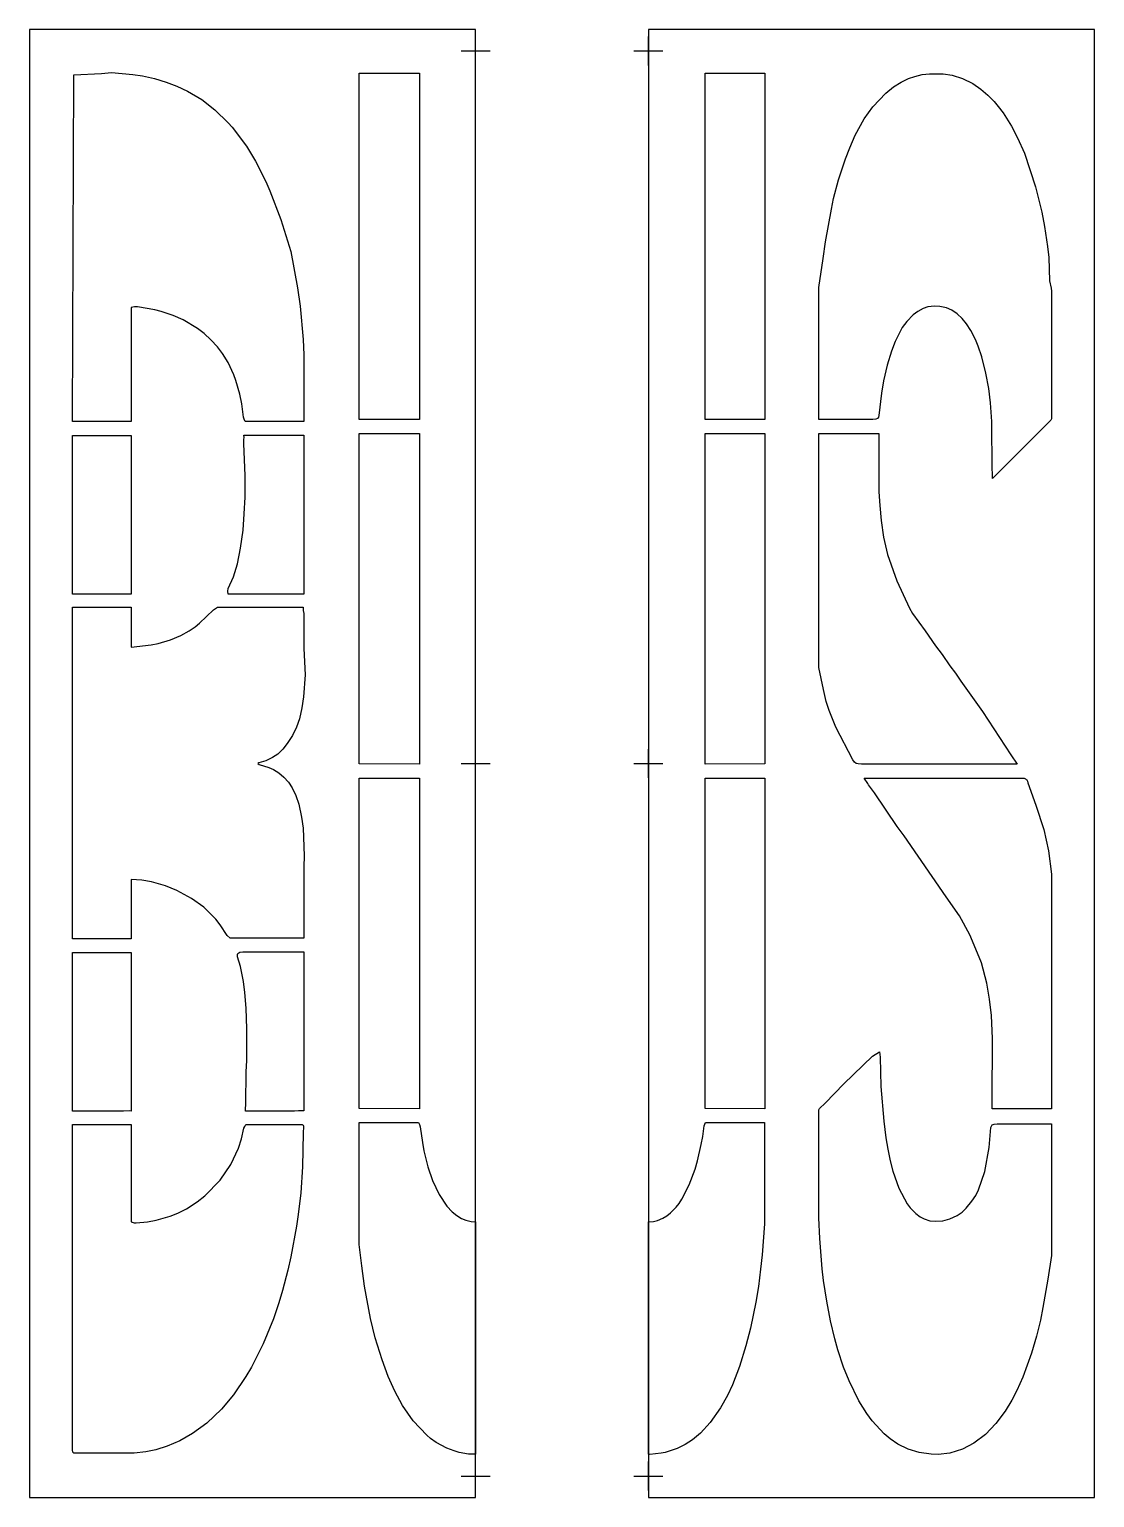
# Model space of a CAD drawing. Header units: inches. Extents: x 0 to 74, y 0 to 102.
import ezdxf

# ---------------------------------------------------------------- set-up
doc = ezdxf.new("R2010")
doc.units = ezdxf.units.IN
doc.header["$MEASUREMENT"] = 0
doc.layers.add('CUT', color=1, linetype='Continuous')
doc.layers.add('REG', color=5, linetype='Continuous')

msp = doc.modelspace()

# ---------------------------------------------------------------- linework, layer by layer
at = {"layer": 'CUT'}
for points in [[(8.69, 98.59), (9.5, 98.33), (10.24, 98.06), (10.99, 97.71), (11.97, 97.12), (12.88, 96.41), (13.82, 95.5), (14.08, 95.2), (15.08, 93.89), (15.71, 92.85), (16.43, 91.42), (16.71, 90.79), (17.47, 88.8), (18.16, 86.57), (18.62, 84.04), (18.8, 82.78), (19.01, 80.46), (19.06, 79.4), (19.06, 74.76), (15, 74.76), (14.93, 74.91), (14.88, 75.05), (14.75, 75.99), (14.62, 76.66), (14.34, 77.61), (14.2, 78.01), (13.81, 78.85), (13.41, 79.49), (13.07, 79.94), (12.6, 80.44), (12.14, 80.87), (11.67, 81.23), (10.68, 81.81), (10, 82.12), (9.15, 82.4), (8.71, 82.52), (7.51, 82.73), (7.3, 82.73), (7.08, 82.67), (7.08, 74.77), (3, 74.76), (3.09, 98.85), (5, 98.94), (5.71, 99), (7.19, 98.87), (7.86, 98.77)], [(22.92, 74.9), (22.92, 98.95), (27.09, 98.95), (27.09, 74.9), (23.38, 74.89), (23.22, 74.9)], [(50.95, 98.95), (51.08, 98.96), (51.08, 74.9), (47.39, 74.89), (47.32, 74.9), (47.08, 74.9), (46.95, 74.9), (46.95, 98.95), (47.08, 98.95), (47.38, 98.95), (47.4, 98.95), (50.37, 98.96)], [(55.87, 90.24), (56.21, 91.54), (56.69, 93.01), (56.99, 93.77), (57.37, 94.65), (58, 95.78), (58.59, 96.61), (59.49, 97.57), (60.02, 98.01), (60.55, 98.33), (61.07, 98.59), (61.51, 98.73), (62.01, 98.86), (62.52, 98.92), (63.47, 98.91), (64.11, 98.81), (64.83, 98.59), (65.53, 98.24), (66.1, 97.84), (66.57, 97.44), (67.01, 97), (67.31, 96.65), (67.64, 96.2), (68.23, 95.28), (68.65, 94.46), (69.13, 93.39), (69.9, 91.07), (70.33, 89.3), (70.52, 88.31), (70.73, 86.92), (70.81, 86.15), (70.87, 84.54), (70.98, 84.03), (71, 83.81), (71, 75.44), (71, 74.95), (70.98, 74.9), (70.96, 74.85), (70.73, 74.63), (66.91, 70.8), (66.9, 71.24), (66.88, 71.38), (66.87, 74.77), (66.77, 76.05), (66.64, 77.06), (66.45, 78.11), (66.16, 79.25), (65.9, 79.99), (65.72, 80.45), (65.41, 81.07), (65.11, 81.54), (64.79, 81.92), (64.46, 82.23), (64.08, 82.49), (63.72, 82.65), (63.24, 82.75), (62.87, 82.78), (62.42, 82.72), (62.08, 82.62), (61.71, 82.41), (61.4, 82.17), (60.95, 81.7), (60.64, 81.28), (60.14, 80.31), (59.89, 79.64), (59.59, 78.67), (59.34, 77.58), (59.2, 76.72), (59.02, 75.18), (58.98, 75.05), (58.92, 74.97), (58.8, 74.91), (58.59, 74.9), (54.85, 74.9), (54.85, 84.07), (55.14, 86.09), (55.3, 87.25), (55.71, 89.5)], [(7.08, 73.79), (7.08, 62.77), (3, 62.77), (3, 73.79), (3.13, 73.79), (3.35, 73.79), (3.41, 73.79)], [(14.17, 63.96), (14.45, 64.87), (14.67, 65.95), (14.85, 67.21), (14.93, 68.34), (14.98, 69.51), (14.98, 70.99), (14.89, 73.23), (14.9, 73.51), (14.91, 73.65), (14.9, 73.8), (19.06, 73.8), (19.06, 62.77), (13.82, 62.77), (13.79, 62.97), (13.82, 63.15)], [(27.09, 73.92), (27.09, 50.96), (22.92, 50.97), (22.92, 73.92), (26.68, 73.93), (26.73, 73.92), (26.96, 73.92)], [(51.08, 73.92), (51.08, 50.97), (46.95, 50.96), (46.95, 73.92), (47.08, 73.92), (47.29, 73.92), (47.35, 73.93)], [(59.02, 69.88), (59.07, 68.92), (59.17, 67.88), (59.33, 66.73), (59.62, 65.53), (60.26, 63.69), (61.15, 61.78), (61.35, 61.41), (62.23, 60.21), (62.94, 59.18), (63.4, 58.58), (63.93, 57.79), (64.33, 57.27), (64.7, 56.72), (66.22, 54.61), (68.19, 51.6), (68.61, 50.96), (57.8, 50.96), (57.57, 50.97), (57.43, 51.01), (57.31, 51.1), (57.21, 51.25), (56.03, 53.53), (55.55, 54.69), (55.35, 55.31), (55.16, 56.14), (54.85, 57.66), (54.85, 73.93), (59.01, 73.93), (59, 73.77), (59.01, 73.66), (59.02, 73.47)], [(8.95, 59.34), (9.8, 59.59), (10.52, 59.9), (11.1, 60.21), (11.51, 60.49), (11.83, 60.76), (12.78, 61.67), (12.94, 61.77), (13.08, 61.85), (19.03, 61.85), (19.03, 61.62), (19.06, 61.43), (19.06, 58.99), (19.15, 57.15), (19.05, 55.63), (18.93, 54.87), (18.76, 54.11), (18.56, 53.52), (18.29, 52.95), (17.91, 52.38), (17.61, 51.99), (17.25, 51.65), (16.9, 51.42), (16.42, 51.18), (15.95, 51.04), (15.87, 50.99), (15.97, 50.93), (16.64, 50.72), (16.97, 50.58), (17.33, 50.35), (17.68, 50.05), (17.99, 49.71), (18.25, 49.3), (18.51, 48.77), (18.71, 48.18), (18.91, 47.27), (19.01, 46.51), (19.1, 44.59), (19.06, 43.82), (19.06, 38.86), (13.96, 38.86), (13.75, 39.06), (13.26, 39.8), (12.96, 40.18), (12.66, 40.49), (12.11, 41.01), (11.26, 41.63), (10.25, 42.18), (9.46, 42.49), (8.48, 42.77), (7.82, 42.89), (7.08, 42.93), (7.08, 38.83), (3, 38.83), (3, 38.95), (3, 61.85), (7.08, 61.85), (7.08, 59.08), (8.46, 59.24)], [(27.09, 49.99), (27.09, 27.02), (22.92, 27.03), (22.92, 49.99), (26.65, 49.99), (26.72, 49.98), (26.96, 49.98)], [(51.08, 49.99), (51.08, 27.02), (46.95, 27.04), (46.95, 49.99), (50.66, 49.99), (50.72, 49.98), (50.95, 49.98)], [(69.2, 49.93), (69.24, 49.9), (69.28, 49.86), (69.32, 49.81), (69.34, 49.77), (69.37, 49.66), (69.91, 48.11), (70.46, 46.42), (70.79, 44.93), (71, 43.31), (71, 27.02), (66.88, 27.02), (66.89, 27.2), (66.89, 27.29), (66.88, 27.51), (66.91, 31.89), (66.83, 33.49), (66.7, 34.62), (66.51, 35.73), (66.13, 37.15), (65.99, 37.55), (65.33, 39.09), (64.62, 40.42), (63.69, 41.74), (60.78, 45.97), (60.29, 46.63), (58.7, 48.97), (58.29, 49.52), (58.24, 49.62), (57.98, 49.99), (68.99, 49.99), (69.04, 49.99), (69.1, 49.97), (69.15, 49.95)], [(7.08, 37.86), (7.08, 26.85), (6.94, 26.86), (6.55, 26.84), (3, 26.85), (3, 37.86), (3.13, 37.86), (3.35, 37.86), (3.41, 37.87), (6.64, 37.87)], [(15.06, 34), (14.97, 35.08), (14.88, 35.85), (14.67, 36.9), (14.46, 37.58), (14.45, 37.72), (14.48, 37.81), (14.61, 37.89), (14.82, 37.91), (19.06, 37.91), (19.06, 26.86), (18.85, 26.87), (18.7, 26.86), (18.41, 26.85), (15.02, 26.84), (15.02, 26.97), (15.03, 27.35), (15.06, 29.59), (15.11, 30.36), (15.11, 32.57)], [(58.56, 30.66), (59.05, 30.96), (59.08, 30.78), (59.11, 30.61), (59.15, 28.57), (59.35, 26.15), (59.49, 25), (59.63, 24.2), (59.79, 23.4), (59.98, 22.67), (60.39, 21.49), (60.97, 20.42), (61.19, 20.13), (61.58, 19.73), (61.87, 19.51), (62.15, 19.36), (62.56, 19.23), (62.98, 19.2), (63.46, 19.24), (63.93, 19.36), (64.44, 19.6), (64.79, 19.83), (65.08, 20.1), (65.47, 20.59), (65.74, 21), (65.93, 21.39), (66.37, 22.66), (66.67, 24.33), (66.8, 25.71), (66.83, 25.81), (66.89, 25.89), (67.02, 25.94), (67.23, 25.96), (71, 25.96), (71, 16.82), (70.74, 15.18), (70.41, 13.21), (70.23, 12.32), (69.97, 11.22), (69.61, 10.03), (69.02, 8.37), (68.6, 7.44), (68.25, 6.77), (67.79, 6.01), (67.14, 5.14), (66.41, 4.38), (65.62, 3.78), (64.81, 3.36), (63.93, 3.1), (63.12, 3), (62.64, 3.01), (61.82, 3.13), (61.04, 3.37), (60.33, 3.71), (59.79, 4.09), (59.39, 4.43), (58.54, 5.33), (58.17, 5.84), (57.62, 6.73), (56.94, 8.12), (56.56, 9.07), (56.17, 10.26), (55.95, 11.04), (55.65, 12.28), (55.39, 13.65), (55.16, 15.08), (55.07, 15.89), (54.9, 18.01), (54.85, 19.44), (54.85, 26.93), (54.86, 26.99), (54.89, 27.04), (55.27, 27.41), (56.58, 28.74)], [(7.08, 19.15), (7.27, 19.1), (7.41, 19.09), (8.2, 19.17), (8.8, 19.27), (9.77, 19.56), (10.32, 19.77), (10.91, 20.07), (11.66, 20.55), (12.2, 20.97), (13.25, 22.06), (13.99, 23.14), (14.52, 24.28), (14.73, 24.93), (14.9, 25.66), (14.96, 25.78), (15.04, 25.92), (18.89, 25.92), (18.94, 25.91), (18.98, 25.89), (19.01, 25.87), (19.04, 25.83), (19.05, 25.8), (19.05, 25.76), (19.03, 25.35), (18.97, 22.99), (18.85, 21.18), (18.68, 19.67), (18.56, 18.85), (18.17, 16.73), (17.96, 15.8), (17.59, 14.38), (17.34, 13.54), (16.96, 12.41), (16.25, 10.68), (15.43, 9.07), (15.03, 8.42), (14.17, 7.13), (13.34, 6.15), (12.32, 5.17), (11.34, 4.46), (10.45, 3.95), (9.58, 3.57), (8.79, 3.33), (8.09, 3.18), (7.29, 3.09), (3.7, 3.08), (3.22, 3.08), (3.1, 3.1), (3.06, 3.12), (3.03, 3.16), (3.01, 3.21), (3, 3.26), (3, 3.37), (3, 25.92), (7.08, 25.92)], [(27.4, 24.09), (27.68, 22.98), (28, 22.04), (28.47, 21.06), (29.01, 20.24), (29.38, 19.86), (29.7, 19.59), (30.01, 19.4), (30.31, 19.27), (30.69, 19.19), (31, 19.16), (31, 3.01), (30.5, 3.03), (29.85, 3.14), (29.5, 3.24), (28.99, 3.44), (28.27, 3.82), (27.87, 4.11), (27.6, 4.35), (26.67, 5.33), (25.92, 6.41), (25.39, 7.39), (24.93, 8.41), (24.5, 9.58), (24.03, 11.11), (23.7, 12.44), (23.29, 14.68), (23.1, 16.11), (22.92, 17.59), (22.92, 26.05), (27.04, 26.05), (27.1, 25.91), (27.15, 25.77), (27.3, 24.66)], [(43.04, 19.16), (43.36, 19.19), (43.64, 19.26), (44, 19.41), (44.28, 19.57), (44.54, 19.78), (44.93, 20.17), (45.13, 20.43), (45.33, 20.73), (45.84, 21.72), (46.24, 22.83), (46.41, 23.39), (46.67, 24.53), (46.78, 25.09), (46.88, 25.82), (46.97, 26.05), (51.07, 26.05), (51.07, 25.74), (51.07, 25.59), (51.07, 19.03), (50.91, 16.86), (50.8, 15.88), (50.64, 14.67), (50.46, 13.58), (50.1, 11.78), (49.78, 10.54), (49.33, 9.1), (48.84, 7.84), (48.49, 7.1), (48.01, 6.24), (47.3, 5.21), (46.62, 4.49), (46.06, 4.01), (45.56, 3.68), (45, 3.41), (44.17, 3.14), (43.88, 3.08), (43.11, 3), (43, 3.01), (43, 19.16)]]:
    msp.add_lwpolyline(points, close=True, dxfattribs=at)
at = {"layer": 'REG'}
for points in [[(0, 0), (31, 0), (31, 102), (0, 102)], [(43, 0), (74, 0), (74, 102), (43, 102)]]:
    msp.add_lwpolyline(points, close=True, dxfattribs=at)
for points in [[(31, 99.5), (31, 101.5)], [(43, 99.5), (43, 101.5)], [(30, 100.5), (32, 100.5)], [(42, 100.5), (44, 100.5)], [(30, 51), (32, 51)], [(31, 50), (31, 52)], [(42, 51), (44, 51)], [(43, 50), (43, 52)], [(31, 0.5), (31, 2.5)], [(43, 0.5), (43, 2.5)], [(30, 1.5), (32, 1.5)], [(42, 1.5), (44, 1.5)]]:
    msp.add_lwpolyline(points, dxfattribs=at)

doc.saveas('drawing.dxf')
